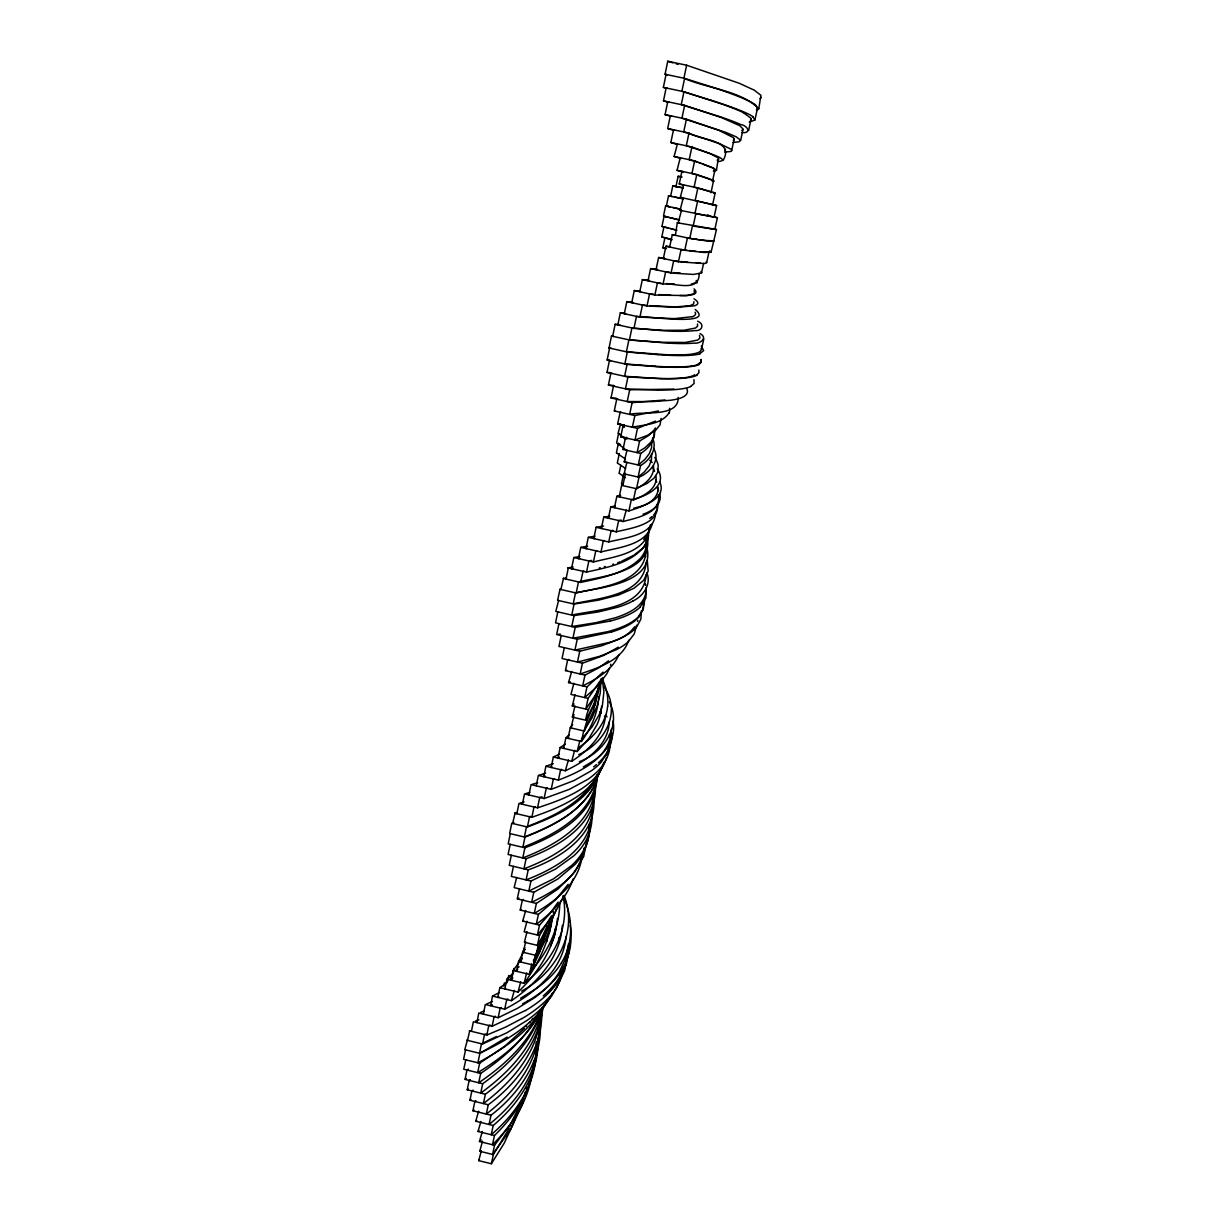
<?xml version="1.0" encoding="UTF-8"?>
<svg xmlns="http://www.w3.org/2000/svg" width="1225" height="1225" viewBox="0 0 1225 1225"><rect width="100%" height="100%" fill="white"/><g stroke="black" fill="none" stroke-linecap="round" stroke-linejoin="round"><path stroke-width="1.5" d="M597.233 774.767C596.927 813.997 557.023 835.695 524.897 847.807L508.191 843.857L510.289 833.674M536.336 1049.059L536.336 1047.069M595.273 784.383L595.258 782.346M612.224 733.331C612.423 744.693 606.666 755.457 598.336 762.915M538.188 1040.607L538.081 1044.573M541.817 1012.723C542.231 1050.545 517.486 1083.16 488.285 1104.766L486.31 1114.061C512.448 1094.109 535.447 1066.255 539.214 1032.522M611.29 729.426C610.663 757.54 581.079 771.444 558.401 780.111L538.342 775.425L536.228 785.792M701.588 272.608L703.594 263.375M569.196 945.976L568.982 950.34M536.32 1050.055L535.846 1058.063M591.874 813.921L591.889 811.746M610.188 743.269C610.142 755.151 603.787 766.237 594.921 773.848A296.572 95.336 8.9 0 1 587.587 779.483L569.303 789.359L544.114 798.547L524.484 793.938L522.432 804.243M713.394 171.224L716.457 170.382L718.355 157.979L710.178 153.63L691.895 146.985L670.841 142.513L673.505 129.758L674.347 130.034M717.498 161.547C734.28 160.444 703.609 151.563 700.271 150.216M559.794 902.993C559.473 929.025 547.054 953.433 529.767 972.359M587.005 839.6L583.743 856.428L574.755 871.863A296.894 112.669 8.1 0 1 572.948 873.992L557.88 889.12L536.382 903.422L517.241 898.874L519.461 888.814M538.388 1038.938L538.418 1037.958M539.949 1023.028L539.429 1030.623M657.871 354.653L627.322 352.004L609.039 347.992L611.489 336.033L629.42 339.968L667.824 343.107A307 23.045 11.4 0 0 693.84 343.092C700.026 344.164 708.326 337.886 700.057 333.567M593.451 799.358C592.073 836.537 554.619 857.056 523.963 868.847L526.076 858.725C557.834 847.149 597.739 824.655 595.319 785.516M567.772 952.254L564.694 970.506L556.686 987.442M595.243 785.73C593.39 824.257 554.634 845.587 522.769 857.944L524.897 847.807M554.956 929.086L554.818 931.582M609.192 722.199C608.228 746.53 585.121 761.353 565.337 770.785L545.921 766.253L543.732 776.681M699.49 335.344L699.904 338.039L697.714 340.075L685.296 342.449L661.883 342.326L628.9 339.846L626.404 351.805L665.343 354.637A306.464 24.944 11.4 0 0 691.421 354.178C694.82 353.413 702.185 353.06 701.328 347.992M712.491 181.193L715.048 169.662L713.945 168.346L694.652 160.843L674.118 156.463L677.425 143.983M611.52 738.2L608.534 751.078L600.771 762.67A295.654 93.82 9 0 1 591.537 770.663L574.096 780.524L551.204 789.329L531.053 784.612L528.894 794.979M538.02 1045.568C536.764 1077.602 516.935 1105.409 493.2 1125.499L491.225 1134.733C513.704 1115.362 532.844 1089.423 535.738 1059.074M538.296 1040.882L537.989 1044.803M559.641 936.926L559.534 938.595M598.749 696.581L598.458 700.241M709.903 250.911L711.082 252.166L716.487 229.488L714.68 228.677M711.036 192.692L713.578 180.427L696.795 174.532L677.058 170.321L680.243 157.841M649.342 529.828C644.228 553.991 613.189 556.793 593.421 561.984L573.821 557.543L571.508 568.706M591.798 815.375C589.485 849.951 554.741 868.693 526.092 879.933L528.22 869.857C559.779 858.74 599.423 834.516 593.298 795.53M597.356 774.935L597.203 776.91M636.632 625.179L634.274 633.876L628.456 641.517A299.467 74.373 9.8 0 1 616.313 649.709L599.423 656.386L577.465 662.067L579.747 651.225L601.705 645.774L618.564 639.327A299.957 72.734 9.8 0 0 630.691 631.365L634.734 626.771M569.533 946.282L568.982 951.457M562.321 925.365C560.529 957.628 536.918 983.369 511.422 1000.672L492.45 996.093L490.766 1005.572M597.754 689.828L593.65 710.362L584.325 731.034L570.268 727.772L568.017 738.353L568.844 737.266M601.689 706.136L600.342 714.803A665.91 188.742 5.7 0 1 597.019 724.71L589.011 738.292L577.143 751.538L560.131 747.572L557.911 758.076L559.457 757.081M568.553 943.587L565.613 958.287L559.457 971.777A277.6 122.316 7.6 0 1 534.437 997.808L517.333 1008.405L498.162 1017.715L478.791 1013.029L476.954 1022.553M733.055 142.468L738.981 141.824L740.513 140.125L736.302 136.878L725.491 132.254L681.942 118.182L684.637 105.35L663.475 100.863L666.14 87.97L667.426 88.368M534.345 1060.682L534.131 1062.688M557.482 918.428C555.063 947.231 538.403 972.543 518.007 992.097L499.815 987.702L497.779 997.38L498.82 996.691M566.103 936.375C563.178 970.858 533.288 994.424 504.7 1009.186L485.284 1004.5L483.385 1014.07M607.615 706.212C606.084 724.067 592.64 737.971 578.583 747.663M652.221 523.887C646.647 545.324 618.916 547.284 600.97 551.97L580.742 547.391L578.399 558.585M740.589 140.63L743.085 129.1L739.793 125.7L721.448 117.585L684.637 105.35M703.824 338.866L701.512 349.278M532.263 1071.232L532.385 1070.221M537.882 1045.767C534.881 1077.985 513.581 1104.95 489.051 1124.473L491.026 1115.209C519.247 1093.573 542.323 1060.666 540.256 1023.702M568.813 952.085L566.333 964.243L561.295 976.141M597.126 777.569C592.272 814.977 554.42 834.853 522.845 847.317L524.974 837.134C550.775 826.875 578.721 813.63 592.793 788.533M554.573 934.078L554.251 936.558M657.565 269.929L656.018 269.776L658.606 257.51L678.436 261.798L704.406 263.559L706.611 262.778L709.122 251.416M550.53 925.595L550.209 928.06L550.837 925.702M595.427 703.686L595.273 704.88M534.008 1063.698C530.777 1091.735 514.316 1116.281 494.456 1135.529L492.481 1144.732C512.157 1125.484 528.48 1101.107 532.002 1073.268M598.321 701.466C596.59 716.074 590.067 729.702 581.431 741.462L565.873 737.848L563.622 748.383L564.204 747.862M566.241 954.78L565.996 956.495M552.643 916.53C549.336 940.877 538.433 963.6 524.086 983.353L506.874 979.204L504.822 988.912L505.603 988.192M583.896 848.205L583.651 849.752M607.355 753.268L607.033 755.212M556.165 927.754L554.159 936.727M568.859 952.315L565.123 966.004L558.646 978.515A273.696 121.321 7.7 0 1 543.211 995.879M599.025 687.148C597.708 702.997 586.683 715.66 584.325 731.034M553.792 912.502L553.149 915.81M598.78 687.103L594.079 703.579L585.78 720.239C586.943 707.055 596.927 697.056 599.362 684.117M549.795 930.51L549.29 932.975M581.339 860.501L581.492 859.72M741.86 132.56C751.798 133.724 747.847 125.593 740.681 124.521A319.312 15.91 12.6 0 0 720.239 116.773L681.268 104.63L683.979 91.737L663.368 87.388L666.048 74.449L667.457 74.878M748.674 130.508L751.124 118.35L743.284 112.608M598.841 772.562L596.468 780.218M667.104 74.848L665.068 74.25L667.747 61.25L686.628 65.216L739.18 83.239L754.294 90.175L760.924 95.336L758.765 108.841L756.514 110.526M467.475 1039.857L464.765 1049.672L479.878 1053.347L507.119 1037.07M524.974 837.134L509.661 833.521L511.759 823.307L527.393 826.998C555.492 816.524 587.847 802.605 599.454 772.577M560.024 589.256L557.589 600.311L574.066 604.078L598.535 600.158L618.778 594.937L633.938 588.306L643.676 580.328L648.163 571.064L647.275 560.3M655.942 366.597L627.077 364.407L607.141 360.028L609.591 348.114L610.984 348.252M465.546 1049.856L463.586 1059.319L479.649 1063.223L504.868 1046.104L524.438 1028.388M467.506 1040.285L469.757 1030.669M633.08 600.924A300.6 66.778 10 0 1 617.415 607.309L598.198 611.949L574.05 615.593L555.813 611.428L558.631 600.372M619.819 324.778L615.134 324.288L612.653 336.293L613.802 336.4M512.617 823.476L515.112 813.094M560.866 589.516L563.515 578.384M660.811 378.602L627.95 377.009L606.987 372.4L609.438 360.533L610.77 360.655M557.804 611.872L555.538 622.836L575.214 627.338L610.096 621.075M471.411 1031.327L473.386 1021.772L492.098 1026.305L525.341 1010.518M510.197 844.331L508.099 854.468L526.076 858.725M625.072 313.309L620.325 312.834L617.829 324.885L618.793 324.962M516.827 813.752L518.956 803.462L537.53 807.826C564.189 798.96 597.402 787.553 606.452 757.785M568.354 567.788L566.057 578.904M558.937 623.617L556.671 634.519L577.235 639.236L611.581 631.932M673.888 388.953A317.321 32.095 11.1 0 1 672.433 389.137L629.711 389.78L608.412 385.063L610.862 373.242L612.148 373.349M511.315 855.234L509.217 865.34L528.22 869.857M466.97 1070.037L465.025 1079.424L482.696 1083.742C506.354 1066.73 528.297 1045.293 539.107 1017.699A501.377 226.625 3.2 0 0 542.721 1007.042L551.847 995.757L558.845 983.17M670.09 116.084L665.068 114.614L667.732 101.767L668.789 102.088M624.306 313.707L626.817 301.626L646.999 306.02L673.138 307.092L689.874 305.76L693.58 304.03L693.978 301.687M579.747 651.225L558.968 646.448L561.218 635.576M513.428 866.351L511.33 876.426L530.93 881.066L555.568 869.061L573.821 855.831A296.802 108.887 8.3 0 0 577.189 852.493C586.775 842.632 592.624 828.973 591.935 815.13M665.053 399.962L632.131 402.642L610.999 397.957L613.449 386.181L614.598 386.227M469.144 1080.435L467.2 1089.791L485.376 1094.231C508.574 1076.882 529.874 1054.679 538.786 1026.489A462.438 214.543 3.5 0 0 542.859 1008.206M670.335 115.732L667.671 128.533L688.986 133.05C699.751 140.431 735.138 139.298 723.163 160.368M639.925 291.045L634.274 290.57L631.748 302.697L632.712 302.774M564.312 647.673L562.045 658.514L582.442 663.2L603.726 655.452L618.334 647.137M488.285 1104.766L469.941 1100.264L471.885 1090.939L472.972 1090.158M479.878 1053.347L477.903 1062.795C504.302 1048.768 530.364 1030.776 545.309 1004.148M559.856 589.286L576.179 592.992L578.491 581.921C601.858 576.194 654.196 571.983 647.152 536.428M616.726 399.228L614.261 410.957L634.856 415.52L658.407 410.957M527.393 826.998L529.537 816.738L530.639 816.355M574.066 604.078L571.769 615.072C597.249 609.56 643.845 608.641 646.218 574.479M686.628 65.216L683.918 78.216C706.534 88.323 741.584 90.604 758.765 108.841M585.948 548.57L588.291 537.346L608.733 541.955C625.133 537.653 654.012 535.631 655.39 513.888M629.42 339.968L631.932 327.963C652.91 329.647 674.087 332.756 695.142 330.566C702.4 331.393 704.697 323.767 697.622 321.226M466.725 1040.178L482.528 1044.022L484.518 1034.497L485.789 1033.992M627.322 352.004L624.842 363.917L655.39 366.26M648.928 280.158L642.344 279.591L639.787 291.764L640.644 291.826M665.068 74.25L684.607 78.354L681.896 91.308L711.097 100.266M479.649 1063.223L477.673 1072.641C503.46 1056.991 528.251 1037.07 542.001 1009.599A465.944 207.974 4 0 0 544.436 1004.439M563.148 578.445L580.681 582.426L583.008 571.309L584.019 571.126M615.134 324.288L633.953 328.407L636.479 316.372L638.623 316.571M574.05 615.593L571.753 626.542L595.901 622.698L615.149 617.829A300.11 68.432 10 0 0 630.829 611.214C639.052 606.743 646.769 598.55 645.988 588.551M514.668 813.247L531.864 817.289L534.008 806.999L535.141 806.632M627.077 364.407L624.597 376.274L653.461 378.188M469.328 1030.822L486.8 1035.064L488.806 1025.509L490.107 1025.019M539.046 1012.585C526.229 1038.188 504.118 1057.665 480.675 1073.376L478.699 1082.762C503.261 1066.148 526.337 1045.262 538.801 1017.837A504.087 226.257 3.2 0 0 542.997 1007.333M491.026 1115.209L472.896 1110.769L474.856 1101.474L475.913 1100.678M567.68 659.816L565.414 670.611L584.968 675.113L598.305 668.084L608.549 660.857M620.325 312.834L639.909 317.122L642.451 305.025L646.126 305.347M567.864 567.879L586.53 572.106L588.873 560.958L591.752 560.422M655.497 421.109L637.49 428.352L617.66 423.942L620.126 412.258L620.952 412.167M575.214 627.338L572.933 638.256L607.814 631.656A291.443 68.462 10 0 0 638.026 617.17L643.202 609.422L644.61 600.663M657.442 269.27L650.597 268.597L648.025 280.816L648.821 280.892M537.53 807.826L539.704 797.506L542.001 796.801M627.95 377.009L625.47 388.83L658.346 390.086M492.098 1026.305L494.119 1016.735L495.39 1016.245M664.088 216.228L661.944 226.426L668.146 228.003M671.223 196.337L668.544 195.786L666.385 206.045L680.625 209.245M482.696 1083.742L480.721 1093.098C504.455 1075.856 526.398 1054.158 537.224 1026.366A500.657 228.646 3 0 0 542.553 1008.451M503.751 986.11L504.424 982.925L505.19 984.242M646.999 306.02L649.556 293.893L653.553 294.214M665.068 114.614L686.413 119.131L683.718 131.933L687.271 133.004M593.421 561.984L595.779 550.791L596.728 550.622M616.389 452.837L618.395 443.327M629.711 389.78L627.231 401.555L651.868 401.616L669.998 400.33A316.77 34.04 11.1 0 0 675.373 399.427C680.304 398.554 689.767 395.782 686.965 388.968M663.935 226.855L661.791 237.007L666.752 238.079M493.2 1125.499L475.713 1121.212L478.699 1111.136M568.17 884.327L555.874 899.533L538.403 914.386L520.242 910.053L522.34 900.084L523.427 899.502M577.235 639.236L574.938 650.123L609.3 642.467M683.366 187.869L672.77 185.94L670.611 196.23L678.727 197.883M544.114 798.547L546.289 788.18L547.437 787.843M603.052 672.096L586.974 686.873L568.538 682.616L571.677 671.468M498.162 1017.715L500.183 1008.098L501.377 1007.593M609.759 516.108L603.726 517.164L601.353 528.48L602.378 528.297M559.228 754.294L553.348 757.004L551.143 767.478L552.153 767.018M654.548 429.5L648.745 435.457L639.588 441.015L620.707 436.82L623.173 425.167L624.337 424.861M507.395 981.96L508.743 975.59L512.081 976.386M617.308 462.958L619.314 453.48M664.945 237.696L662.817 247.817L666.522 248.629M681.82 176.859L678.129 176.308L675.955 186.629L682.999 187.854M485.376 1094.231L483.4 1103.557C506.675 1085.978 527.975 1063.514 536.902 1035.125A461.764 216.427 3.4 0 0 541.664 1009.323M494.456 1135.529L478.01 1131.487L480.935 1121.426M530.93 881.066L528.802 891.111L553.455 878.876L571.723 865.432A296.343 110.342 8.3 0 0 575.107 862.033C584.555 852.156 590.404 838.666 589.975 824.9M632.131 402.642L629.65 414.372C642.436 411.079 679.14 417.817 678.129 397.39M634.274 290.57L654.87 295.057L657.442 282.868L661.025 283.174M688.986 133.05L686.291 145.79L688.404 146.449M558.11 902.121L550.04 913.452L539.521 925.105L522.692 921.077L525.693 910.512M600.082 680.916L588.107 698.388L570.972 694.422L573.867 683.259M600.97 551.97L603.343 540.746L604.277 540.577M615.287 505.94L610.785 506.859L608.381 518.221L609.315 518.022M654.073 431.108C655.513 440.694 648.209 448.595 640.736 453.434L623.004 449.483L625.454 437.876L626.725 437.279M670.458 246.837L665.956 246.21L663.353 258.536L664.899 258.72M683.029 184.944L679.247 183.949L681.912 171.347L682.892 171.638M504.7 1009.186L506.737 999.539L507.793 998.987M551.204 789.329L553.394 778.947L554.481 778.595M518.65 963.018L513.214 970.506L511.162 980.245L512.846 977.963M512.234 976.417L513.918 968.424M619.13 473.248L620.799 465.377L617.584 463.127M522.156 1101.214L510.687 1123.631L494.548 1145.237L479.45 1141.532L482.298 1131.487M551.526 915.733L539.521 935.502L524.178 931.842L526.98 921.261M588.061 709.581L572.32 705.952L575.03 694.774M620.646 495.283L616.864 496.293L614.445 507.686L615.226 507.472M652.527 438.091C657.672 448.901 649.862 460.156 640.583 465.515L624.214 461.856L627.032 450.065M675.281 235.139L672.295 234.649L669.662 247.021L670.427 247.128M682.876 197.883L680.334 197.302L683.519 184.883M523.779 951.626L518.543 961.502L516.46 971.287L517.746 968.96M589.011 828.988C589.21 841.131 584.601 853.105 576.822 862.354A297.353 111.23 8.2 0 1 575.03 864.452L557.834 878.999L533.778 892.29L531.65 902.304C552.138 892.168 575.582 879.596 582.197 855.908M582.442 663.2L580.145 674.01C598.535 667.64 621.933 660.581 628.808 640.154M634.856 415.52L632.376 427.219C644.794 424.554 661.255 424.57 669.034 412.947M691.895 146.985L689.2 159.679L693.534 161.026M642.344 279.591L663.047 284.093L665.65 271.858L669.662 272.241M608.733 541.955L611.122 530.685L612.944 530.364M511.422 1000.672L514.347 990.397M558.401 780.111L560.621 769.683L561.601 769.315M509.355 1128.072L493.338 1154.608L479.771 1151.255L482.497 1141.21M621.534 483.645L623.54 474.243M547.407 925.595L538.204 945.577L524.392 942.27L527.026 931.674M681.452 210.608L678.145 222.935L679.462 223.164L677.303 222.751L675.388 235.277M677.303 222.751L714.849 229.259L717.406 217.744L680.028 210.317L683.274 197.945M524.805 947.614L522.616 952.177L520.518 961.977L521.283 960.446M586.607 720.423L572.366 717.13L574.954 705.952M622.867 484.947L621.642 485.376L619.207 496.814L620.432 496.355M653.629 448.442C660.964 460.615 649.817 472.697 638.991 477.229L624.092 473.891L626.924 462.147M513.535 1122.927L504.317 1143.002L491.378 1163.75L478.761 1160.642L481.364 1150.597M637.49 428.352L635.009 440.005L647.183 435.487L655.559 430.373L660.045 424.861L661.102 418.383M536.382 903.422L534.268 913.406C554.435 901.799 575.382 885.905 581.002 862.063M584.968 675.113L582.671 685.878C597.019 678.818 612.5 669.937 619.008 654.502M694.652 160.843L691.957 173.491L695.57 174.562M650.597 268.597L671.07 273.037L673.673 260.772L678.221 261.277M518.007 992.097L520.763 981.715M565.337 770.785L568.431 759.929M594.921 538.372L593.834 538.556L596.085 527.301L616.252 531.834L618.656 520.533L621.213 520.043M586.974 686.873L584.677 697.592L597.647 686.077L606.605 674.087A654.533 166.845 6.6 0 0 609.728 667.503M639.588 441.015L637.107 452.622L645.024 447.737L651.026 442.041L654.303 435.947L654.916 429.592M538.403 914.386L536.274 924.324C551.97 912.656 566.823 898.048 573.07 879.029M696.795 174.532L694.085 187.134L702.078 189.293M678.436 261.798L681.085 249.487L686.796 250.252M524.086 983.353L526.689 972.895M553.348 757.004L571.692 761.292L574.632 750.343M603.726 517.164L623.081 521.528L626.297 509.998M588.107 698.388L585.81 709.061L596.682 693.442L603.083 677.639M539.521 925.105L537.392 934.997L553.562 915.55L563.776 896.072M640.736 453.434L638.256 464.995L644.84 459.467L649.235 453.771L651.547 447.783L651.822 441.582M679.247 183.949L697.882 187.946L695.188 200.487L711.22 204.269A705.416 1.96 12.2 0 1 712.644 204.682L715.124 193.121M743.039 129.437L741.768 130.6M513.214 970.506L529.307 974.365L531.818 963.845M577.143 751.538L579.93 740.513M610.785 506.859L628.9 510.932L631.334 499.54C645.039 497.197 669.202 485.912 657.243 468.853M665.956 246.21L684.775 250.283L687.439 237.926L690.379 238.523M494.548 1145.237L492.572 1154.409L510.534 1129.68L522.11 1104.843M518.543 961.502L533.38 965.07L535.478 955.27L543.931 934.798M539.521 935.502L537.392 945.378L547.789 928.565L555.293 911.706M581.431 741.462L583.697 730.896L591.981 717.881L597.494 704.942L600.281 692.86L600.893 680.886M640.583 465.515L638.118 477.03L644.427 471.885L649.128 465.929L651.378 460.278L651.654 453.725M697.638 201.023L694.942 213.517L714.083 217.07L716.61 205.509L680.334 197.302M616.864 496.293L633.432 499.999L635.882 488.561L646.831 483.569L653.982 478.209L657.794 472.237L658.192 465.377A635.668 94.631 9.1 0 0 654.763 457.415M491.378 1163.75L493.338 1154.608M522.616 952.177L536.075 955.408L538.204 945.577M621.642 485.376L636.525 488.714L638.991 477.229M693.151 226.166L695.831 213.717M663.047 284.093C674.868 282.5 699.628 293.234 699.153 273.343M731.662 150.537L734.112 139.267M749.225 122.133L754.876 120.065L757.525 108.137L755.258 104.937M552.797 917.464L545.906 939.131L534.957 960.507M547.146 928.473L547.544 926.774M718.922 159.066L717.146 160.123M524.836 1095.563L525.081 1094.537M547.33 925.947L546.917 927.601L547.361 925.993M597.984 775.042L596.897 778.916M599.653 682.983L599.944 681.804M608.657 747.801L608.151 749.7M603.68 762.348L603.343 763.619M546.733 930.173L539.674 952.07L529.307 974.365M582.824 853.595L582.426 855.142M526.199 1088.948L526.459 1087.938M546.044 930.908L540.654 947.752L533.38 965.07M697.102 282.822L696.397 280.954M523.733 1099.682L524.024 1098.657M754.937 119.943L752.671 116.651M549.811 921.95L544.007 938.518L536.075 955.408M549.979 928.933L548.08 934.568M525.02 1093.037L525.326 1092.026M561.708 975.467L561.969 974.595M600.281 770.035L599.683 771.949M751.139 119.269L750.389 120.142M523.121 1101.75L522.462 1103.817M602.96 764.905C592.502 794.994 559.457 807.643 531.864 817.289M553.914 937.538L550.423 946.358M637.873 620.462L637.536 621.458M547.008 941.137L547.284 940.325M544.788 934.231L545.339 932.577M544.513 933.128L545.079 931.444M556.119 909.302L555.568 910.91M597.126 779.008L596.008 781.504M514.975 1118.915L515.327 1117.904M523.672 1097.125L524.024 1096.115M544.206 935.885L542.369 940.877M560.56 978.897L560.866 978.04M514.622 1119.91L513.903 1121.916M607.539 751.599L607.064 752.839M713.532 240.85L704.62 240.422M523.305 1098.151L522.554 1100.188M715.048 169.662L713.562 170.382M596.682 780.294L595.763 782.147M548.034 923.941L548.647 922.303M650.49 524.851L649.862 526.337M757.448 108.55L756.499 109.668M595.503 782.79L596.192 781.565M547.452 936.176L547.774 935.364M541.052 944.23L541.71 942.561M559.902 980.612L559.212 982.312M761.292 97.403L760.082 98.766M595.947 782.208L594.967 784.061M540.347 945.914L534.896 957.858M595.687 782.852L594.401 785.347M712.552 181.132L711.143 179.907M512.601 1121.089L513.03 1120.094M560.392 975.238L560.774 974.396M546.427 938.58L545.692 940.172M595.12 784.123L594.094 785.975M553.072 912.548L553.44 911.752M623.081 521.528C636.479 517.899 661.684 513.459 658.422 494.624M522.371 958.134L521.651 959.665M510.32 1126.081L510.794 1125.086M600.633 679.814L601.169 678.727M594.538 785.409L593.467 787.262M539.459 1011.728L539.888 1010.87M596.56 776.129L595.947 777.385M725.567 149.251L724.679 150.017M534.529 958.608L533.38 960.844M547.116 1000.764L547.544 999.906M552.628 992.878L551.755 994.577M546.672 1001.606L545.768 1003.306M518.573 967.413L518.971 966.647M593.13 787.889L592.18 789.849M563.27 967.214C570.329 954.551 572.55 939.483 570.222 925.243M714.083 181.162L713.287 181.438M523.611 951.565L523.197 952.315L525.693 941.734M551.311 995.42C536.06 1023.273 507.487 1040.301 479.526 1053.255L481.502 1043.777L496.538 1036.488M595.273 778.625C580.803 803.967 552.567 816.692 526.505 826.783L524.377 836.997C549.52 827.043 576.347 814.748 591.338 791.059M655.497 427.908L654.885 428.98M649.281 527.439L648.607 528.526M561.448 962.758C572.856 944.552 573.055 921.154 565.307 901.508M571.6 726.854L570.942 727.926L573.851 716.257M574.004 714.481L572.366 717.13M701.481 273.007L693.304 274.431L671.07 273.037M519.155 962.268L520.166 960.768M478.761 1160.642L479.419 1159.738M572.657 724.618L571.891 725.659M654.732 513.75L657.167 509.095L657.641 504.164M571.493 726.195L570.268 727.772M532.171 1019.353L532.798 1018.511M638.96 616.726L642.88 609.744L643.722 601.812M529.506 1022.645L530.18 1021.834M711.082 252.166L704.222 252.503L684.775 250.283M654.456 514.102L653.553 515.112M644.718 538.449L643.768 539.521M574.05 703.946L572.32 705.952M479.771 1151.255L480.552 1150.382M525.954 1026.749L526.689 1025.938M713.93 241.019L707.33 240.866M642.206 548.632L633.907 555.216L621.703 561.188M513.612 972.696L506.874 979.204M640.124 607.018L645.897 598.122L646.233 587.51M581.446 739.058L592.088 726.869L599.178 714.711A667.12 185.45 5.9 0 0 602.47 704.987L603.91 691.589L602.103 678.252M481.226 1139.832L479.45 1141.532M569.196 734.786L565.873 737.848M652.175 516.445L650.996 517.425M478.01 1131.487L478.99 1130.66M525.05 982.389C551.679 962.835 570.375 929.316 562.995 895.751M475.713 1121.212L476.739 1120.4M472.896 1110.769L473.968 1109.973M650.582 517.746L649.694 518.389M469.941 1100.264L471.028 1099.483M506.859 982.879L499.815 987.702M522.692 921.077L523.596 920.45M467.261 1089.745L468.379 1088.964M469.221 1080.389L470.323 1079.623M625.286 461.136L624.214 461.856M625.225 473.156L624.092 473.891M565.414 744.188L560.131 747.572M571.692 761.292C587.694 750.879 603.68 735.949 605.518 715.829A555.737 162.94 6.6 0 0 605.717 714.588M694.759 374.651L693.962 375.141M465.286 1079.256L466.449 1078.505M467.23 1069.869L468.394 1069.119M521.605 991.056C555.323 973.507 578.935 932.945 564.036 895.46M696.627 375.095L698.908 372.783L698.847 370.042M522.003 1018.526L505.343 1027.239L486.8 1035.064M527.347 1001.162L522.478 1003.903M578.736 754.585C603.098 744.188 620.845 714.696 605.854 689.736M465.806 1059.763L463.739 1069.241L480.675 1073.376M633.065 600.908C643.401 596.131 651.608 584.141 646.846 572.688M699 364.3L701.251 362.156L701.159 359.583M520.594 998.252L536.412 988.468A278.029 121.045 7.7 0 0 561.509 962.789M636.525 488.714C645.07 484.166 654.778 476.617 653.507 465.73M520.242 910.053L521.329 909.471M583.314 766.942L593.696 760.71A296.128 92.304 9.1 0 0 602.93 752.87C611.091 744.632 615.241 732.504 613.082 721.02M499.249 992.618L493.124 995.772M622.913 485.314L625.362 473.845M624.275 448.84L623.004 449.483M491.072 1005.419L492.358 1004.776M579.379 761.674C602.7 753.023 622.453 726.486 609.3 701.848M690.64 386.442L694.116 383.486L693.947 379.643M570.283 681.835L568.538 682.616M518.91 898.124L517.532 898.737M492.404 1001.56L486.769 1003.903M482.528 1044.022L507.119 1032.644L527.133 1020.348A283.618 128.104 7.3 0 0 542.629 1007.072M708.693 251.783L700.149 251.753M633.432 499.999C643.493 496.018 657.702 489.142 655.987 476.127M697.362 364.575L700.838 362.294L701.205 359.446M643.064 514.209C651.7 511.438 662.97 504.118 659.663 493.491M516.674 877.406L514.132 887.62L533.778 892.29M553.241 763.619L546.304 766.115M619.375 562.076L620.172 561.785M484.028 1011.13L480.629 1012.371M478.898 1019.812L475.56 1021.007M617.768 562.658L618.579 562.367M544.114 776.543L545.309 776.129M513.918 822.542L512.372 823.093M699.751 353.688L703.671 350.626L701.312 346.032M692.186 316.708L674.424 318.623L639.909 317.122M516.981 812.481L515.174 813.078M545.615 773.189L539.26 775.149M612.684 564.342L613.557 564.067M524.132 801.87L520.15 803.095M537.637 782.744L532.308 784.276M529.858 792.391L525.647 793.616M628.9 510.932C640.384 507.15 658.851 502.281 658.162 487.106M636.372 507.502C647.749 505.006 666.921 496.416 659.601 481.701M565.582 670.565L566.7 670.228M621.887 436.483L620.707 436.82M635.698 507.686L633.662 508.252M567.849 659.77L568.967 659.448M716.395 229.596L692.416 226.012L689.752 238.416L672.295 234.649M604.277 566.731L605.257 566.486M599.224 567.987L600.265 567.742M616.252 531.834C631.135 527.975 659.555 524.943 657.549 504.026M586.53 572.106C606.053 567.604 628.211 563.99 642.497 548.616A529.338 100.68 8.9 0 0 647.397 536.213M580.681 582.426C601.322 577.878 624.214 574.02 640.001 558.768A530.058 103.237 8.8 0 0 646.126 539.735M587.632 546.197L580.987 547.345M579.823 556.487L574.157 557.482M603.603 526.03L596.192 527.286M571.845 568.645L572.994 568.431M595.044 536.213L588.49 537.3M578.659 558.539L579.793 558.34M573.101 566.991L568.385 567.788M576.179 592.992C600.817 586.974 643.293 583.621 646.172 551.449M586.147 548.54L587.265 548.341M566.501 577.924L563.622 578.368M620.141 423.636L617.66 423.942M691.313 284.016L696.259 282.669L696.458 280.448M560.284 634.106L558.278 634.336M700.026 262.762L696.244 262.762M614.475 410.957L615.593 410.926M616.925 399.228L618.043 399.212M724.587 152.053L730.299 151.532A535.616 18.804 12.7 0 0 730.605 148.975L719.611 143.723L695.57 135.577M679.829 295.531C683.948 295.654 701.772 296.067 694.054 288.824M616.19 398.125L612.209 398.002M610.999 397.957L612.148 398.002M670.933 295.317L658.836 294.613M716.548 205.555L715.477 205.402M674.531 284.078L666.4 283.587M680.304 273.098L673.413 272.578M613.694 385.431L610.693 385.232M654.87 295.057L686.796 295.577L693.656 293.801L694.575 292.453L693.978 290.83M608.412 385.063L609.698 385.155M649.694 305.637L678.88 307.123L694.56 305.775A566.379 30.242 11.2 0 0 694.024 298.762M624.566 313.722L625.684 313.814M633.953 328.407L663.552 330.321L684.055 330.245L695.387 328.07L697.561 326.248L697.5 324.028M687.868 262.242L680.656 261.553M632.544 302.146L627.077 301.641M610.004 372.66L606.987 372.4M639.68 316.678C642.329 315.468 716.702 327.197 695.203 309.435M609.499 360.257L607.141 360.028M610.708 348.16L609.039 347.992M696.168 251.37L689.139 250.543M613.174 336.217L611.489 336.033M706.932 240.82L703.181 240.238M664.578 258.199L658.606 257.51M704.253 240.513L702.675 240.161M702.752 240.314L696.964 239.38M702.231 240.253L701.159 240.1M700.593 240.023L698.342 239.702M696.229 239.396L697.301 239.564M695.877 239.212L691.62 238.707M696.428 239.288L692.217 238.798M690.012 238.324L691.849 238.615M715.614 205.417L715.752 205.448A649.602 1.822 12.2 0 1 712.613 204.881A705.416 1.96 12.2 0 1 711.847 204.621M680.028 210.317L681.774 210.669M682.983 198.756L674.531 197.041M678.129 176.308L681.743 177.074M672.77 185.94L678.267 187.119M668.544 195.786L672.28 196.582M668.927 206.581L665.619 205.877L663.46 216.105L666.783 216.81M665.971 205.953L670.259 206.918M672.893 207.5L676.522 208.327A630.615 2.373 12 0 1 680.87 209.322M707.56 215.248L709.933 215.799M663.812 216.182L668.176 217.208M665.267 216.534L675.097 218.877M669.462 217.545L679.002 219.872M713.486 216.657L717.36 217.713M675.343 218.969L679.569 219.979M662.342 226.518L670.55 228.554M697.882 187.946L713.777 192.463M670.228 228.539L672.234 229.075M671.882 228.907L675.097 229.749M673.551 229.412L675.725 229.917M675.48 229.917L676.95 230.239M662.112 237.099L671.637 239.733M665.114 237.742L672.02 239.687M702.446 189.385L710.041 191.713M677.058 170.321L682.968 172.051M663.368 87.388L666.584 88.338M663.475 100.863L668.743 102.41M662.97 247.863L665.558 248.629M667.87 128.579L674.194 130.478M674.118 156.463L680.763 158.515M696.413 174.823L706.871 178.192M670.841 142.513L676.506 144.244M683.979 91.737L722.903 104.401A319.893 18.115 12.6 0 1 743.345 112.623M688.144 133.28L690.701 134.061M667.747 61.25L673.015 62.873M684.607 78.354L713.808 87.649M691.528 134.321L694.774 135.332M689.093 146.663L699.597 150.001M676.307 63.899L677.946 64.404M670.534 115.793L671.622 116.13M686.413 119.131L718.815 130.309L733.101 137.46A536.703 22.341 12.8 0 1 733.27 140.232M695.05 161.501L697.469 162.282M699.077 162.802L701.113 163.476M702.553 163.966L712.965 167.902L716.457 170.382M713.501 228.493L714.895 229.167M707.422 178.391L710.148 179.447M618.656 443.496L620.554 444.69M616.65 453.005L625.546 459.115M620.815 465.24L625.623 468.593M619.329 473.386L625.362 477.643M621.488 435.334L618.61 433.405L616.604 442.929L624.275 448.457M623.693 436.881L626.832 439.178M620.57 424.08L618.074 433.282L621.825 436.207M621.06 424.447L624.321 426.928M621.596 483.691L622.729 484.549M622.285 436.575L625.286 439.132M621.58 424.554L624.168 426.897M649.817 460.171L652.221 462.575M706.197 261.767L706.672 262.579M657.366 488.3L658.637 490.72M508.957 975.957L510.458 978.576M655.513 479.741L656.722 482.099M644.84 554.787L645.789 556.625M514.041 968.638L514.944 970.368M604.553 687.179L605.533 689.093M606.038 715.002L606.972 716.993M604.4 716.242L604.997 717.544M519.66 961.38L520.043 962.237M563.959 898.155L564.648 899.839M646.433 545.753C657.473 583.605 599.347 587.587 575.505 592.839L573.208 603.879C598.52 598.076 643.676 595.886 646.188 562.306M645.192 584.003L645.544 585.014M594.676 702.844L595.273 704.743M599.729 711.939L600.281 713.823M645.085 545.906L645.667 548.05M645.192 583.712L645.544 585.167M569.028 919.209L569.594 921.797M559.151 937.6L559.457 939.024M554.757 930.847L554.787 930.923M609.438 734.694L609.759 736.669M601 711.388L601.215 713.272M594.998 782.055L595.273 784.827M641.487 610.479L640.859 619.13L636.755 626.802A290.141 70.131 9.9 0 1 609.392 642.497M539.612 1015.05L539.72 1016M537.576 1028.77L537.775 1030.73M591.675 811.394L591.905 814.38M609.606 734.342L609.774 736.914M611.382 732.933L611.551 736.883M588.842 825.16L588.965 827.457M539.796 1013.596L539.934 1016.413M538.28 1029.199L538.372 1031.128M536.167 1042.092L536.259 1044.083M593.436 795.852L593.482 797.95M541.787 1008.987L541.817 1010.855M534.82 1048.585L534.835 1049.595M539.995 1019.246L539.995 1020.195M556.824 987.488A273.282 122.546 7.6 0 1 522.064 1018.557M561.463 976.202A270.266 120.218 7.7 0 1 525.433 1010.564M563.439 967.26A270.679 118.993 7.8 0 1 527.454 1001.208M596.422 764.599A297.032 93.82 9 0 1 593.635 766.819M595.779 698.878A541.496 155.483 6.7 0 1 595.534 703.701M602.21 678.849A556.717 160.153 6.7 0 1 607.722 706.228M610.846 664.195A654.533 166.845 6.6 0 1 610.509 665.298M639.067 616.757A290.616 68.539 10 0 1 611.673 631.947M640.262 607.049A291.933 66.854 10 0 1 610.173 621.09M648.546 532.553A530.976 100.404 8.9 0 1 642.329 548.662M649.189 529.522A530.272 97.816 9 0 1 644.84 538.479M653.032 468.302A634.412 98.291 9 0 1 654.594 471.334M625.163 449.223A617.676 95.473 9 0 1 626.143 450.004M669.524 408.308A616.374 71.127 9.9 0 1 669.126 412.963M690.823 386.472A298.257 30.12 11.2 0 1 658.453 390.117M693.212 375.631A298.778 28.282 11.3 0 1 660.918 378.632M697.04 375.187A291.489 27.547 11.3 0 1 653.721 378.265M699.429 364.392A291.994 25.74 11.4 0 1 656.202 366.673M697.714 364.652A294.459 25.909 11.4 0 1 655.543 366.306M700.118 353.78A294.965 24.071 11.4 0 1 658.039 354.683M695.096 312.176A565.292 33.657 11.1 0 1 692.293 316.739M700.93 271.46A602.378 21.621 11.4 0 1 701.695 272.624M707.177 215.202A648.193 2.435 12 0 1 709.658 215.799M683.106 198.787A631.993 1.776 12.2 0 1 678.604 197.868M713.915 192.493A707.024 6.554 12.3 0 1 713.471 193.274M711.296 100.297A305.285 17.303 12.6 0 1 753.099 116.742M713.991 87.679A305.837 19.416 12.7 0 1 755.687 105.013M524.882 949.375L524.514 950.125L524.821 949.298"/></g></svg>
